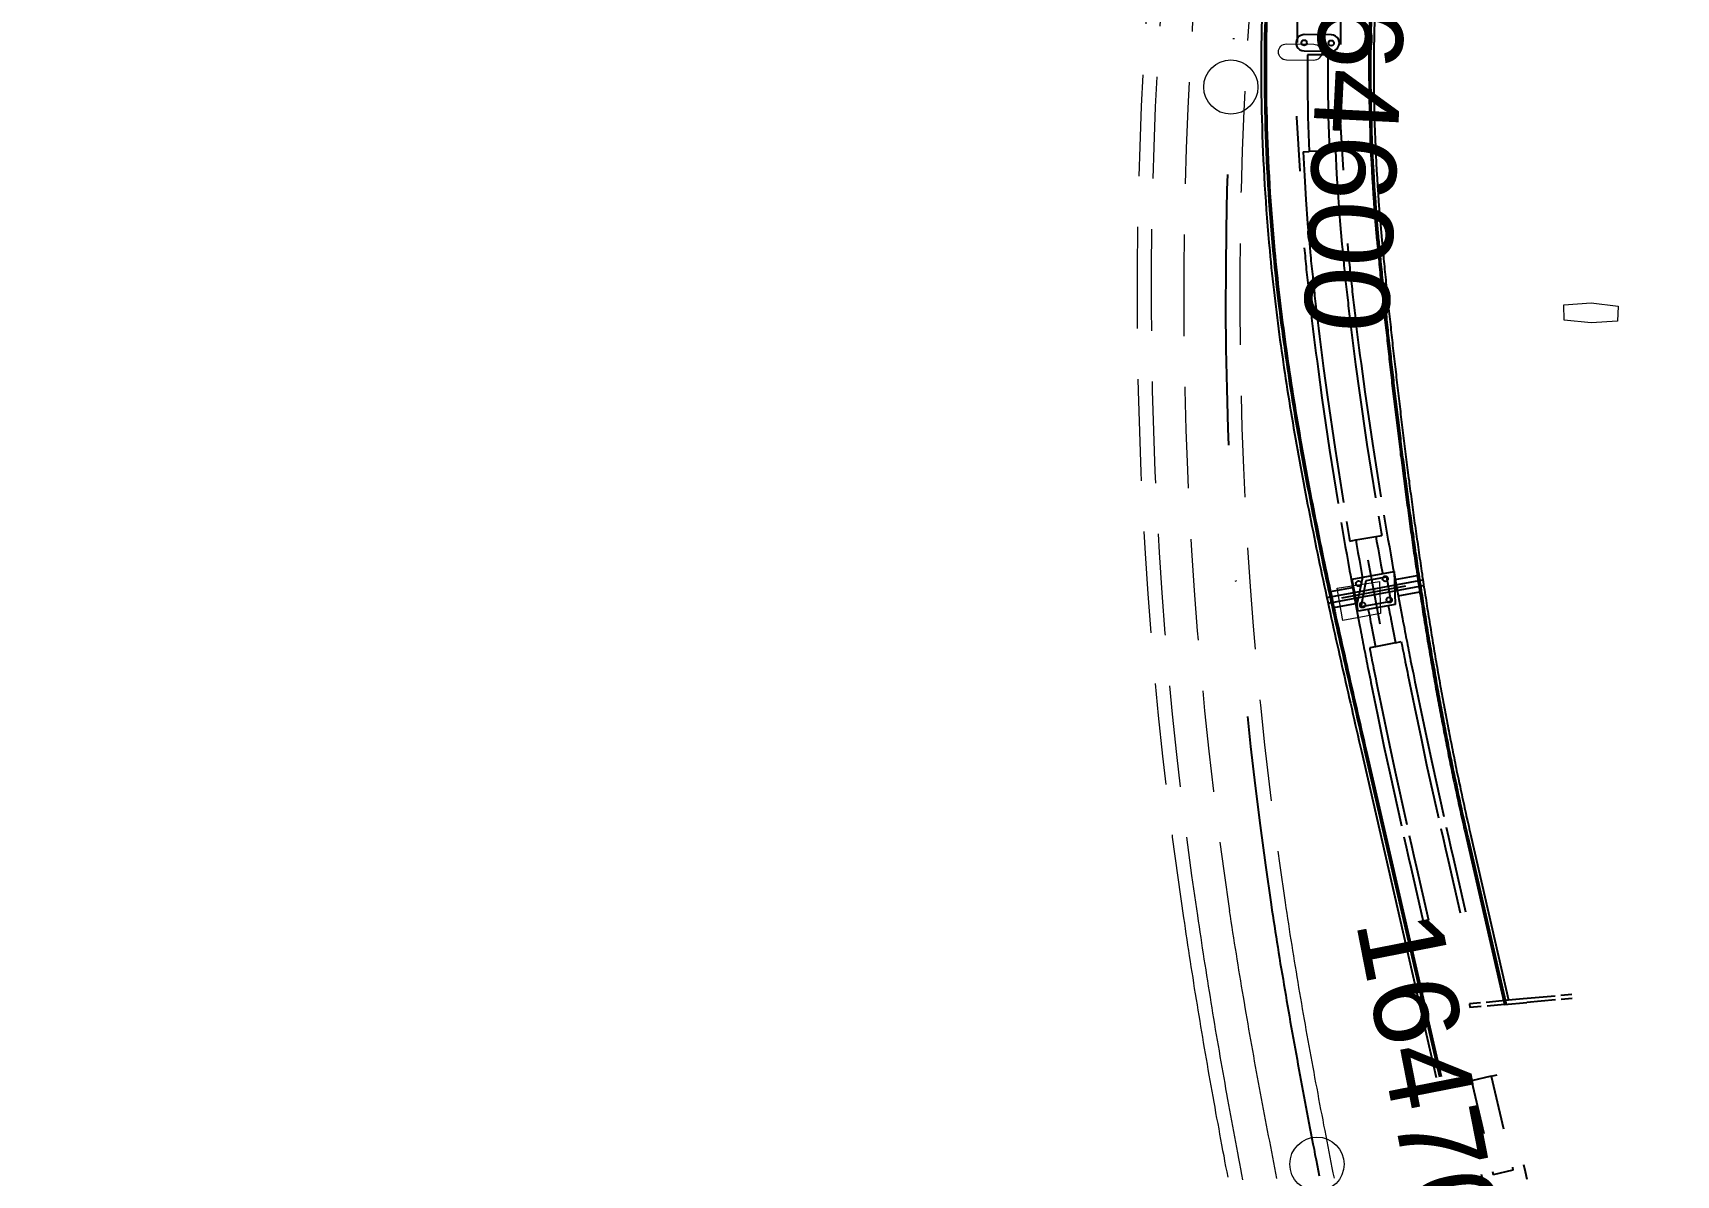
# Model space of a CAD drawing. Extents: x 2610184 to 2620710, y 1263771 to 1270672.
# Drawn here: x 2611920.3 to 2612072, y 1269571.3 to 1269676.8 of the extents above; entities that cross this region are included whole.
import ezdxf

# ---------------------------------------------------------------- set-up
doc = ezdxf.new("R2010")
doc.units = 0
doc.header["$LTSCALE"] = 5
for name, pattern in [('CADWORK_AC48', [15, 1, -14]), ('CADWORK_AC49', [55, 3, -1, 0.5, -50.5]), ('DASHDOT', [10, 5, -2.5, 0, -2.5]), ('DASHEDX2', [3.75, 2.5, -1.25])]:
    doc.linetypes.add(name, pattern=pattern)
doc.layers.get('0').update_dxf_attribs({"color": 1, "linetype": 'CONTINUOUS'})
for name, color, linetype in [('Grundriss_77', 7, 'CONTINUOUS'), ('Grundriss_89', 7, 'CONTINUOUS'), ('Grundriss_90', 7, 'CONTINUOUS'), ('TunnelachseNord', 3, 'CONTINUOUS'), ('VIADUKT_BADENSTRASSE', 94, 'CONTINUOUS')]:
    doc.layers.add(name, color=color, linetype=linetype)
doc.styles.add('ARIAL', font='arial.ttf')

# ---------------------------------------------------------------- blocks, each defined once
blk = doc.blocks.new('CDWK_PTTYP10')
at = {"color": 0, "lineweight": -2}
blk.add_circle((0, 0), 0.5, dxfattribs=at)

msp = doc.modelspace()

# ---------------------------------------------------------------- linework, layer by layer
at = {"layer": 'Grundriss_77', "color": 1, "linetype": 'DASHEDX2', "lineweight": 18, "ltscale": 0.75}
for points in [[(2612027.29, 1269714.83, 0.077589), (2612026.57, 1269595.08), (2612026.64, 1269594.58), (2612026.72, 1269594.08), (2612026.79, 1269593.57), (2612026.86, 1269593.07), (2612026.94, 1269592.57), (2612027.02, 1269592.07), (2612027.09, 1269591.56), (2612027.17, 1269591.06), (2612027.25, 1269590.56), (2612027.33, 1269590.06), (2612027.41, 1269589.56), (2612027.48, 1269589.06), (2612027.56, 1269588.56), (2612027.64, 1269588.05), (2612027.73, 1269587.55), (2612027.81, 1269587.05), (2612027.89, 1269586.55), (2612027.97, 1269586.05), (2612028.06, 1269585.55), (2612028.14, 1269585.05), (2612028.22, 1269584.56), (2612028.31, 1269584.06), (2612028.39, 1269583.56), (2612028.48, 1269583.06), (2612028.56, 1269582.56), (2612028.65, 1269582.06), (2612028.74, 1269581.56), (2612028.82, 1269581.07), (2612028.91, 1269580.57), (2612029, 1269580.07), (2612029.09, 1269579.57), (2612029.18, 1269579.08), (2612029.27, 1269578.58), (2612029.35, 1269578.08), (2612029.44, 1269577.59), (2612029.53, 1269577.09), (2612029.62, 1269576.6), (2612029.72, 1269576.1), (2612029.81, 1269575.6), (2612029.9, 1269575.11), (2612029.99, 1269574.61), (2612030.08, 1269574.12), (2612030.17, 1269573.62), (2612030.27, 1269573.13), (2612030.36, 1269572.63), (2612030.45, 1269572.14), (2612030.55, 1269571.65), (2612030.64, 1269571.15)], [(2612028.57, 1269714.62, 0.077589), (2612027.85, 1269595.28), (2612027.93, 1269594.77), (2612028, 1269594.27), (2612028.07, 1269593.77), (2612028.15, 1269593.27), (2612028.22, 1269592.77), (2612028.3, 1269592.27), (2612028.38, 1269591.77), (2612028.45, 1269591.27), (2612028.53, 1269590.77), (2612028.61, 1269590.27), (2612028.69, 1269589.77), (2612028.77, 1269589.27), (2612028.85, 1269588.77), (2612028.93, 1269588.27), (2612029.01, 1269587.77), (2612029.09, 1269587.27), (2612029.17, 1269586.77), (2612029.25, 1269586.27), (2612029.34, 1269585.78), (2612029.42, 1269585.28), (2612029.5, 1269584.78), (2612029.59, 1269584.28), (2612029.67, 1269583.78), (2612029.76, 1269583.29), (2612029.84, 1269582.79), (2612029.93, 1269582.29), (2612030.02, 1269581.8), (2612030.1, 1269581.3), (2612030.19, 1269580.8), (2612030.28, 1269580.31), (2612030.37, 1269579.81), (2612030.45, 1269579.31), (2612030.54, 1269578.82), (2612030.63, 1269578.32), (2612030.72, 1269577.83), (2612030.81, 1269577.33), (2612030.9, 1269576.84), (2612030.99, 1269576.34), (2612031.08, 1269575.85), (2612031.18, 1269575.35), (2612031.27, 1269574.86), (2612031.36, 1269574.36), (2612031.45, 1269573.87), (2612031.54, 1269573.38), (2612031.64, 1269572.88), (2612031.73, 1269572.39), (2612031.82, 1269571.9), (2612031.92, 1269571.4), (2612032.01, 1269570.91)], [(2612036.64, 1269713.32, 0.077589), (2612035.94, 1269596.49), (2612036.01, 1269596), (2612036.09, 1269595.51), (2612036.16, 1269595.02), (2612036.24, 1269594.53), (2612036.32, 1269594.04), (2612036.39, 1269593.54), (2612036.47, 1269593.05), (2612036.55, 1269592.56), (2612036.63, 1269592.07), (2612036.71, 1269591.58), (2612036.79, 1269591.09), (2612036.87, 1269590.6), (2612036.95, 1269590.11), (2612037.03, 1269589.62), (2612037.11, 1269589.13), (2612037.19, 1269588.64), (2612037.28, 1269588.15), (2612037.36, 1269587.66), (2612037.45, 1269587.17), (2612037.53, 1269586.68), (2612037.62, 1269586.2), (2612037.7, 1269585.71), (2612037.79, 1269585.22), (2612037.87, 1269584.73), (2612037.96, 1269584.24), (2612038.05, 1269583.75), (2612038.14, 1269583.26), (2612038.23, 1269582.77), (2612038.31, 1269582.28), (2612038.4, 1269581.79), (2612038.49, 1269581.3), (2612038.58, 1269580.82), (2612038.67, 1269580.33), (2612038.76, 1269579.84), (2612038.86, 1269579.35), (2612038.95, 1269578.86), (2612039.04, 1269578.37), (2612039.13, 1269577.88), (2612039.22, 1269577.39), (2612039.32, 1269576.91), (2612039.41, 1269576.42), (2612039.5, 1269575.93), (2612039.6, 1269575.44), (2612039.69, 1269574.95), (2612039.79, 1269574.46), (2612039.88, 1269573.98), (2612039.98, 1269573.49), (2612040.07, 1269573), (2612040.17, 1269572.51), (2612040.27, 1269572.02), (2612040.36, 1269571.54), (2612040.46, 1269571.05)]]:
    msp.add_lwpolyline(points, format="xyb", dxfattribs=at)
at = {"layer": 'Grundriss_77', "color": 9, "linetype": 'Continuous', "lineweight": 9}
msp.add_lwpolyline([(2612036.07, 1269675.75), (2612038.58, 1269675.72, -1), (2612038.56, 1269674.22), (2612036.06, 1269674.25, -0.98866), (2612036.07, 1269675.75)], format="xyb", dxfattribs=at)
for points in [[(2612061.69, 1269650.23), (2612061.68, 1269651.65), (2612064.2, 1269651.84), (2612066.7, 1269651.53), (2612066.63, 1269650.14), (2612064.21, 1269650), (2612061.69, 1269650.23)], [(2612040.76, 1269625.51), (2612044.67, 1269626.13), (2612044.75, 1269623.17), (2612041.28, 1269622.51), (2612041.25, 1269622.68), (2612040.76, 1269625.51)]]:
    msp.add_lwpolyline(points, dxfattribs=at)
at = {"layer": 'Grundriss_77', "color": 1, "linetype": 'DASHDOT', "lineweight": 25}
msp.add_lwpolyline([(2612034.65, 1269596.3), (2612034.73, 1269595.8), (2612034.8, 1269595.31), (2612034.88, 1269594.82), (2612034.95, 1269594.33), (2612035.03, 1269593.83), (2612035.11, 1269593.34), (2612035.19, 1269592.85), (2612035.26, 1269592.36), (2612035.34, 1269591.87), (2612035.42, 1269591.37), (2612035.5, 1269590.88), (2612035.58, 1269590.39), (2612035.67, 1269589.9), (2612035.75, 1269589.41), (2612035.83, 1269588.92), (2612035.91, 1269588.43), (2612036, 1269587.94), (2612036.08, 1269587.44), (2612036.16, 1269586.95), (2612036.25, 1269586.46), (2612036.34, 1269585.97), (2612036.42, 1269585.48), (2612036.51, 1269584.99), (2612036.59, 1269584.5), (2612036.68, 1269584.01), (2612036.77, 1269583.52), (2612036.86, 1269583.03), (2612036.95, 1269582.54), (2612037.04, 1269582.05), (2612037.12, 1269581.56), (2612037.21, 1269581.07), (2612037.3, 1269580.58), (2612037.4, 1269580.09), (2612037.49, 1269579.6), (2612037.58, 1269579.11), (2612037.67, 1269578.62), (2612037.76, 1269578.13), (2612037.85, 1269577.64), (2612037.95, 1269577.15), (2612038.04, 1269576.66), (2612038.13, 1269576.17), (2612038.23, 1269575.68), (2612038.32, 1269575.19), (2612038.42, 1269574.71), (2612038.51, 1269574.22), (2612038.61, 1269573.73), (2612038.7, 1269573.24), (2612038.8, 1269572.75), (2612038.89, 1269572.26), (2612038.99, 1269571.77), (2612039.09, 1269571.28)], dxfattribs=at)
msp.add_arc((2612410.45, 1269652.65), 380, 170.7816, 188.5281, dxfattribs=at)
at = {"layer": 'Grundriss_89', "color": 220, "linetype": 'DASHDOT', "lineweight": 35}
msp.add_arc((2611838.69, 1269191.3), 550, 24.6429, 190.1251, dxfattribs=at)
at = {"layer": 'Grundriss_90', "color": 220, "linetype": 'DASHDOT', "lineweight": 35}
msp.add_arc((2611838.69, 1269191.3), 565, 24.5931, 190.1749, dxfattribs=at)
at = {"layer": 'TunnelachseNord', "linetype": 'DASHEDX2', "lineweight": 18, "ltscale": 0.75}
msp.add_lwpolyline([(2612035.19, 1269571.02), (2612035.09, 1269571.51), (2612034.99, 1269572.01), (2612034.9, 1269572.5), (2612034.8, 1269572.99), (2612034.71, 1269573.48), (2612034.61, 1269573.97), (2612034.52, 1269574.46), (2612034.42, 1269574.95), (2612034.33, 1269575.44), (2612034.23, 1269575.94), (2612034.14, 1269576.43), (2612034.05, 1269576.92), (2612033.95, 1269577.41), (2612033.86, 1269577.9), (2612033.77, 1269578.4), (2612033.68, 1269578.89), (2612033.59, 1269579.38), (2612033.49, 1269579.88), (2612033.4, 1269580.37), (2612033.31, 1269580.86), (2612033.22, 1269581.35), (2612033.13, 1269581.85), (2612033.04, 1269582.34), (2612032.96, 1269582.83), (2612032.87, 1269583.33), (2612032.78, 1269583.82), (2612032.69, 1269584.32), (2612032.6, 1269584.81), (2612032.52, 1269585.31), (2612032.43, 1269585.8), (2612032.35, 1269586.29), (2612032.26, 1269586.79), (2612032.18, 1269587.28), (2612032.09, 1269587.78), (2612032.01, 1269588.27), (2612031.93, 1269588.77), (2612031.84, 1269589.27), (2612031.76, 1269589.76), (2612031.68, 1269590.26), (2612031.6, 1269590.75), (2612031.52, 1269591.25), (2612031.44, 1269591.75), (2612031.36, 1269592.24), (2612031.28, 1269592.74), (2612031.2, 1269593.24), (2612031.13, 1269593.73), (2612031.05, 1269594.23), (2612030.97, 1269594.73), (2612030.9, 1269595.22), (2612030.82, 1269595.72, -0.077589), (2612031.54, 1269714.14, -0.055968)], format="xyb", dxfattribs=at)
at = {"layer": 'VIADUKT_BADENSTRASSE', "color": 180, "linetype": 'Continuous', "lineweight": -3}
for p, q in [((2612040.21, 1269676.57), (2612037.65, 1269676.6)), ((2612037.69, 1269675.1), (2612040.25, 1269675.07)), ((2612039.79, 1269624.64), (2612048.66, 1269626.27)), ((2612042.14, 1269626.33), (2612046.02, 1269627.04)), ((2612042.69, 1269623.38), (2612042.14, 1269626.33)), ((2612043.08, 1269626.5), (2612042.56, 1269624)), ((2612042.97, 1269623.79), (2612043.44, 1269626.21)), ((2612043.44, 1269626.21), (2612045.29, 1269626.55)), ((2612045.29, 1269626.55), (2612045.71, 1269624.29)), ((2612046.02, 1269627.04), (2612046.11, 1269624.01)), ((2612039.92, 1269624.13), (2612048.73, 1269625.75)), ((2612045.71, 1269624.29), (2612042.97, 1269623.79)), ((2612046.11, 1269624.01), (2612042.69, 1269623.38)), ((2612056.2, 1269587.08), (2612058.27, 1269587.27)), ((2612057.93, 1269587.59), (2612056.57, 1269587.47))]:
    msp.add_line(p, q, dxfattribs=at)
at = {"layer": 'VIADUKT_BADENSTRASSE', "color": 180, "linetype": 'CADWORK_AC48', "lineweight": -3}
for p, q in [((2612039.88, 1269674.72), (2612038, 1269674.75)), ((2612037.61, 1269665.77), (2612038.16, 1269665.8)), ((2612037.61, 1269665.77), (2612038.16, 1269665.8)), ((2612040.04, 1269665.88), (2612038.16, 1269665.8)), ((2612040.04, 1269665.88), (2612040.59, 1269665.9)), ((2612038.21, 1269656.98), (2612038.21, 1269656.98)), ((2612044.32, 1269630.28), (2612044.86, 1269630.37)), ((2612041.93, 1269629.86), (2612042.47, 1269629.96)), ((2612042.47, 1269629.96), (2612044.32, 1269630.28)), ((2612046.1, 1269626.31), (2612048.14, 1269626.68)), ((2612046.19, 1269625.81), (2612046.75, 1269622.86)), ((2612040.13, 1269625.21), (2612042.17, 1269625.58)), ((2612042.26, 1269625.07), (2612042.81, 1269622.12)), ((2612046.38, 1269624.81), (2612048.37, 1269625.18)), ((2612040.45, 1269623.72), (2612042.45, 1269624.09)), ((2612043.86, 1269622.32), (2612044.29, 1269620.09)), ((2612045.7, 1269622.67), (2612046.13, 1269620.47)), ((2612044.29, 1269620.09), (2612043.75, 1269619.99)), ((2612046.13, 1269620.47), (2612044.29, 1269620.09)), ((2612046.13, 1269620.47), (2612046.67, 1269620.58)), ((2612062.4, 1269587.99), (2612061.4, 1269587.9)), ((2612053.97, 1269587.24), (2612052.98, 1269587.15)), ((2612052.98, 1269587.15), (2612053.01, 1269586.8)), ((2612054.05, 1269586.89), (2612053.01, 1269586.8)), ((2612056.58, 1269587.47), (2612054.51, 1269587.28)), ((2612056.2, 1269587.08), (2612054.59, 1269586.94)), ((2612060.86, 1269587.85), (2612057.93, 1269587.59)), ((2612060.9, 1269587.5), (2612058.27, 1269587.27)), ((2612062.43, 1269587.64), (2612061.44, 1269587.55)), ((2612054.98, 1269580.47), (2612053.15, 1269580.04)), ((2612054.98, 1269580.47), (2612055.53, 1269580.59)), ((2612054.98, 1269580.47), (2612056.92, 1269572.08)), ((2612052.61, 1269579.92), (2612053.15, 1269580.04)), ((2612053.15, 1269580.04), (2612055.08, 1269571.67)), ((2612055.08, 1269571.67), (2612055.15, 1269571.37)), ((2612056.98, 1269571.79), (2612055.15, 1269571.37)), ((2612056.92, 1269572.08), (2612056.98, 1269571.79))]:
    msp.add_line(p, q, dxfattribs=at)
at = {"layer": 'VIADUKT_BADENSTRASSE', "color": 180, "linetype": 'CADWORK_AC49', "lineweight": -3}
for p, q in [((2612043.59, 1269628.12), (2612044.68, 1269622.22)), ((2612041.19, 1269624.63), (2612047.09, 1269625.71))]:
    msp.add_line(p, q, dxfattribs=at)
at = {"layer": 'VIADUKT_BADENSTRASSE', "color": 180, "linetype": 'CADWORK_AC48', "lineweight": -3}
for points in [[(2612037.09, 1269680.86), (2612036.99, 1269669.07), (2612036.99, 1269668.98), (2612037.71, 1269656.93), (2612037.71, 1269656.93), (2612037.75, 1269656.43), (2612037.78, 1269656.18), (2612037.8, 1269655.93), (2612037.83, 1269655.68), (2612037.85, 1269655.43), (2612037.88, 1269655.18), (2612037.9, 1269654.93), (2612037.93, 1269654.68), (2612037.95, 1269654.43), (2612037.98, 1269654.18), (2612038, 1269653.93), (2612038.03, 1269653.68), (2612038.06, 1269653.43), (2612038.08, 1269653.18), (2612038.11, 1269652.93), (2612038.14, 1269652.68), (2612038.17, 1269652.43), (2612038.19, 1269652.19), (2612038.22, 1269651.94), (2612038.25, 1269651.69), (2612038.28, 1269651.44), (2612038.31, 1269651.19), (2612038.34, 1269650.94), (2612038.37, 1269650.69), (2612038.39, 1269650.44), (2612038.42, 1269650.19), (2612038.45, 1269649.94), (2612038.48, 1269649.69), (2612038.51, 1269649.44), (2612038.6, 1269648.69), (2612038.7, 1269647.95), (2612038.79, 1269647.2), (2612038.89, 1269646.45), (2612038.98, 1269645.71), (2612039.34, 1269643.07), (2612040.04, 1269638.26), (2612041.12, 1269631.58), (2612041.37, 1269630.1), (2612041.5, 1269629.36), (2612041.63, 1269628.62), (2612041.75, 1269627.89), (2612041.9, 1269627.1), (2612041.97, 1269626.7), (2612042.09, 1269626.01), (2612042.26, 1269625.08)], [(2612041.08, 1269680.69), (2612040.99, 1269669.17), (2612040.99, 1269669.08), (2612041.69, 1269657.31), (2612041.69, 1269657.31), (2612041.74, 1269656.81), (2612041.76, 1269656.57), (2612041.78, 1269656.32), (2612041.81, 1269656.08), (2612041.83, 1269655.83), (2612041.86, 1269655.58), (2612041.88, 1269655.34), (2612041.91, 1269655.09), (2612041.93, 1269654.84), (2612041.96, 1269654.6), (2612041.98, 1269654.35), (2612042.01, 1269654.1), (2612042.04, 1269653.86), (2612042.06, 1269653.61), (2612042.09, 1269653.37), (2612042.12, 1269653.12), (2612042.14, 1269652.87), (2612042.17, 1269652.63), (2612042.2, 1269652.38), (2612042.23, 1269652.13), (2612042.25, 1269651.89), (2612042.28, 1269651.64), (2612042.31, 1269651.4), (2612042.34, 1269651.15), (2612042.37, 1269650.9), (2612042.4, 1269650.66), (2612042.42, 1269650.41), (2612042.45, 1269650.17), (2612042.48, 1269649.92), (2612042.57, 1269649.18), (2612042.67, 1269648.44), (2612042.76, 1269647.7), (2612042.85, 1269646.97), (2612042.95, 1269646.23), (2612043.3, 1269643.62), (2612044, 1269638.86), (2612045.06, 1269632.25), (2612045.31, 1269630.78), (2612045.44, 1269630.04), (2612045.57, 1269629.31), (2612045.69, 1269628.59), (2612045.83, 1269627.81), (2612045.9, 1269627.41), (2612046.03, 1269626.73), (2612046.2, 1269625.8)], [(2612038, 1269674.75), (2612038, 1269671.92), (2612038.05, 1269669.1), (2612038.05, 1269669.01), (2612038.16, 1269665.8)], [(2612039.88, 1269674.72), (2612039.88, 1269671.94), (2612039.93, 1269669.15), (2612039.93, 1269669.05), (2612040.04, 1269665.88)], [(2612037.61, 1269665.77), (2612037.72, 1269663.57), (2612037.86, 1269661.37), (2612038.02, 1269659.17), (2612038.21, 1269656.98)], [(2612040.59, 1269665.9), (2612040.7, 1269663.74), (2612040.83, 1269661.58), (2612040.99, 1269659.42), (2612041.18, 1269657.26)], [(2612038.21, 1269656.98), (2612038.26, 1269656.48), (2612038.29, 1269656.23), (2612038.31, 1269655.98), (2612038.33, 1269655.73), (2612038.36, 1269655.48), (2612038.38, 1269655.23), (2612038.41, 1269654.98), (2612038.44, 1269654.74), (2612038.46, 1269654.49), (2612038.49, 1269654.24), (2612038.51, 1269653.99), (2612038.54, 1269653.74), (2612038.56, 1269653.49), (2612038.59, 1269653.24), (2612038.62, 1269652.99), (2612038.65, 1269652.74), (2612038.67, 1269652.49), (2612038.7, 1269652.24), (2612038.73, 1269651.99), (2612038.76, 1269651.74), (2612038.79, 1269651.49), (2612038.81, 1269651.24), (2612038.84, 1269651), (2612038.87, 1269650.75), (2612038.9, 1269650.5), (2612038.93, 1269650.25), (2612038.96, 1269650), (2612038.99, 1269649.75), (2612039.02, 1269649.5), (2612039.11, 1269648.75), (2612039.2, 1269648.01), (2612039.3, 1269647.26), (2612039.39, 1269646.52), (2612039.49, 1269645.77), (2612039.85, 1269643.14), (2612040.55, 1269638.34), (2612041.62, 1269631.66), (2612041.87, 1269630.18), (2612041.93, 1269629.86)], [(2612041.18, 1269657.26), (2612041.23, 1269656.77), (2612041.25, 1269656.52), (2612041.28, 1269656.27), (2612041.3, 1269656.02), (2612041.32, 1269655.78), (2612041.35, 1269655.53), (2612041.37, 1269655.28), (2612041.4, 1269655.04), (2612041.42, 1269654.79), (2612041.45, 1269654.54), (2612041.48, 1269654.3), (2612041.5, 1269654.05), (2612041.53, 1269653.8), (2612041.56, 1269653.56), (2612041.58, 1269653.31), (2612041.61, 1269653.06), (2612041.64, 1269652.82), (2612041.66, 1269652.57), (2612041.69, 1269652.32), (2612041.72, 1269652.08), (2612041.75, 1269651.83), (2612041.77, 1269651.58), (2612041.8, 1269651.34), (2612041.83, 1269651.09), (2612041.86, 1269650.84), (2612041.89, 1269650.6), (2612041.92, 1269650.35), (2612041.95, 1269650.1), (2612041.98, 1269649.86), (2612042.07, 1269649.12), (2612042.16, 1269648.38), (2612042.25, 1269647.64), (2612042.35, 1269646.9), (2612042.44, 1269646.16), (2612042.8, 1269643.55), (2612043.49, 1269638.78), (2612044.56, 1269632.16), (2612044.81, 1269630.69), (2612044.86, 1269630.37)], [(2612042.47, 1269629.96), (2612042.54, 1269629.54), (2612042.67, 1269628.8), (2612042.8, 1269628.06), (2612042.93, 1269627.32), (2612043.06, 1269626.59), (2612043.08, 1269626.5)], [(2612044.32, 1269630.28), (2612044.39, 1269629.86), (2612044.52, 1269629.13), (2612044.65, 1269628.39), (2612044.78, 1269627.66), (2612044.92, 1269626.92), (2612044.93, 1269626.84)], [(2612043.62, 1269623.55), (2612043.65, 1269623.39), (2612043.7, 1269623.15), (2612043.75, 1269622.9), (2612043.79, 1269622.66), (2612043.84, 1269622.41), (2612043.86, 1269622.32)], [(2612045.47, 1269623.89), (2612045.5, 1269623.74), (2612045.55, 1269623.5), (2612045.59, 1269623.25), (2612045.64, 1269623.01), (2612045.69, 1269622.76), (2612045.7, 1269622.67)], [(2612046.75, 1269622.87), (2612046.77, 1269622.72), (2612046.82, 1269622.47), (2612046.87, 1269622.23), (2612046.92, 1269621.98), (2612046.96, 1269621.74), (2612047.01, 1269621.5), (2612047.06, 1269621.25), (2612047.1, 1269621.01), (2612047.15, 1269620.76), (2612047.2, 1269620.52), (2612047.25, 1269620.28), (2612047.29, 1269620.03), (2612047.34, 1269619.79), (2612047.39, 1269619.55), (2612047.44, 1269619.3), (2612047.49, 1269619.06), (2612047.53, 1269618.81), (2612047.73, 1269617.84), (2612047.78, 1269617.6), (2612047.93, 1269616.87), (2612048.07, 1269616.14), (2612048.22, 1269615.41), (2612048.37, 1269614.67), (2612048.99, 1269611.75), (2612049.51, 1269609.31), (2612050.81, 1269603.45), (2612051.02, 1269602.53), (2612051.24, 1269601.55), (2612051.48, 1269600.52), (2612057.95, 1269572.32)], [(2612042.82, 1269622.12), (2612042.85, 1269621.97), (2612042.89, 1269621.72), (2612042.94, 1269621.48), (2612042.99, 1269621.23), (2612043.03, 1269620.98), (2612043.08, 1269620.74), (2612043.13, 1269620.49), (2612043.18, 1269620.25), (2612043.22, 1269620), (2612043.27, 1269619.75), (2612043.32, 1269619.51), (2612043.37, 1269619.26), (2612043.42, 1269619.02), (2612043.46, 1269618.77), (2612043.51, 1269618.53), (2612043.56, 1269618.28), (2612043.61, 1269618.03), (2612043.81, 1269617.05), (2612043.86, 1269616.81), (2612044, 1269616.07), (2612044.15, 1269615.33), (2612044.31, 1269614.6), (2612044.46, 1269613.86), (2612045.07, 1269610.93), (2612045.6, 1269608.47), (2612046.9, 1269602.56), (2612047.12, 1269601.64), (2612047.34, 1269600.66), (2612047.58, 1269599.62), (2612054.05, 1269571.43)], [(2612043.75, 1269619.99), (2612043.77, 1269619.85), (2612043.82, 1269619.61), (2612043.87, 1269619.36), (2612043.92, 1269619.12), (2612043.96, 1269618.87), (2612044.01, 1269618.62), (2612044.06, 1269618.38), (2612044.11, 1269618.13), (2612044.31, 1269617.15), (2612044.36, 1269616.91), (2612044.5, 1269616.17), (2612044.65, 1269615.44), (2612044.81, 1269614.7), (2612044.96, 1269613.97), (2612045.57, 1269611.03), (2612046.1, 1269608.57), (2612047.4, 1269602.68), (2612047.61, 1269601.75), (2612047.84, 1269600.77), (2612048.07, 1269599.74), (2612052.62, 1269579.92)], [(2612046.67, 1269620.58), (2612046.7, 1269620.42), (2612046.75, 1269620.18), (2612046.79, 1269619.94), (2612046.84, 1269619.69), (2612046.89, 1269619.45), (2612046.94, 1269619.2), (2612046.99, 1269618.96), (2612047.03, 1269618.72), (2612047.23, 1269617.74), (2612047.28, 1269617.5), (2612047.43, 1269616.76), (2612047.58, 1269616.03), (2612047.72, 1269615.3), (2612047.88, 1269614.57), (2612048.49, 1269611.65), (2612049.01, 1269609.2), (2612050.31, 1269603.34), (2612050.52, 1269602.42), (2612050.74, 1269601.44), (2612050.98, 1269600.41), (2612055.53, 1269580.59)], [(2612054.05, 1269571.43), (2612054.2, 1269570.76), (2612054.36, 1269570.06)], [(2612057.95, 1269572.32), (2612058.1, 1269571.66), (2612058.26, 1269570.96)]]:
    msp.add_lwpolyline(points, dxfattribs=at)
at = {"layer": 'VIADUKT_BADENSTRASSE', "color": 180, "linetype": 'Continuous', "lineweight": -3}
for points in [[(2612034.52, 1269656.63), (2612034.52, 1269656.63), (2612034.57, 1269656.12), (2612034.62, 1269655.61), (2612034.67, 1269655.09), (2612034.73, 1269654.57), (2612034.78, 1269654.06), (2612034.84, 1269653.55), (2612034.89, 1269653.03), (2612034.95, 1269652.52), (2612035.01, 1269652), (2612035.08, 1269651.49), (2612035.14, 1269650.98), (2612035.2, 1269650.47), (2612035.27, 1269649.96), (2612035.33, 1269649.44), (2612035.4, 1269648.93), (2612035.47, 1269648.42), (2612035.54, 1269647.91), (2612035.61, 1269647.4), (2612035.69, 1269646.89), (2612035.76, 1269646.38), (2612035.83, 1269645.87), (2612035.91, 1269645.36), (2612035.99, 1269644.85), (2612036.06, 1269644.34), (2612036.14, 1269643.83), (2612036.22, 1269643.33), (2612036.31, 1269642.82), (2612036.39, 1269642.31), (2612036.47, 1269641.81), (2612036.55, 1269641.3), (2612036.64, 1269640.79), (2612036.73, 1269640.29), (2612036.81, 1269639.78), (2612036.9, 1269639.28), (2612036.99, 1269638.77), (2612037.08, 1269638.27), (2612037.17, 1269637.76), (2612037.26, 1269637.26), (2612037.35, 1269636.75), (2612037.45, 1269636.25), (2612037.54, 1269635.75), (2612037.63, 1269635.25), (2612037.73, 1269634.74), (2612037.83, 1269634.24), (2612037.92, 1269633.74), (2612038.02, 1269633.24), (2612038.12, 1269632.74), (2612038.22, 1269632.24), (2612038.32, 1269631.74), (2612038.42, 1269631.24), (2612038.52, 1269630.74), (2612038.62, 1269630.24), (2612038.72, 1269629.74), (2612038.82, 1269629.24), (2612038.93, 1269628.74), (2612039.03, 1269628.24), (2612039.13, 1269627.74), (2612039.24, 1269627.25), (2612039.34, 1269626.75), (2612039.45, 1269626.25), (2612039.56, 1269625.75), (2612039.66, 1269625.26), (2612039.77, 1269624.76), (2612039.88, 1269624.26), (2612039.98, 1269623.77), (2612040.09, 1269623.27), (2612040.2, 1269622.77), (2612040.31, 1269622.28), (2612040.42, 1269621.78), (2612040.53, 1269621.29), (2612040.64, 1269620.79), (2612040.75, 1269620.3), (2612040.86, 1269619.81), (2612040.97, 1269619.31), (2612041.08, 1269618.82), (2612041.19, 1269618.33), (2612041.3, 1269617.83), (2612041.41, 1269617.34), (2612041.52, 1269616.85), (2612041.64, 1269616.35), (2612041.75, 1269615.86), (2612041.86, 1269615.37), (2612041.97, 1269614.88), (2612042.09, 1269614.39), (2612042.2, 1269613.89), (2612042.31, 1269613.4), (2612042.42, 1269612.91), (2612042.54, 1269612.42), (2612042.65, 1269611.93), (2612042.76, 1269611.44), (2612042.87, 1269610.95), (2612042.99, 1269610.46), (2612049.9, 1269580.34)], [(2612034.82, 1269656.66), (2612034.82, 1269656.66), (2612034.87, 1269656.15), (2612034.92, 1269655.64), (2612034.97, 1269655.12), (2612035.02, 1269654.61), (2612035.08, 1269654.09), (2612035.13, 1269653.58), (2612035.19, 1269653.07), (2612035.25, 1269652.55), (2612035.31, 1269652.04), (2612035.37, 1269651.53), (2612035.44, 1269651.02), (2612035.5, 1269650.5), (2612035.56, 1269649.99), (2612035.63, 1269649.48), (2612035.7, 1269648.97), (2612035.77, 1269648.46), (2612035.84, 1269647.95), (2612035.91, 1269647.44), (2612035.98, 1269646.93), (2612036.06, 1269646.42), (2612036.13, 1269645.91), (2612036.21, 1269645.41), (2612036.28, 1269644.9), (2612036.36, 1269644.39), (2612036.44, 1269643.88), (2612036.52, 1269643.37), (2612036.6, 1269642.87), (2612036.68, 1269642.36), (2612036.77, 1269641.85), (2612036.85, 1269641.35), (2612036.94, 1269640.84), (2612037.02, 1269640.34), (2612037.11, 1269639.83), (2612037.2, 1269639.33), (2612037.29, 1269638.82), (2612037.37, 1269638.32), (2612037.46, 1269637.82), (2612037.56, 1269637.31), (2612037.65, 1269636.81), (2612037.74, 1269636.31), (2612037.83, 1269635.8), (2612037.93, 1269635.3), (2612038.02, 1269634.8), (2612038.12, 1269634.3), (2612038.22, 1269633.8), (2612038.31, 1269633.3), (2612038.41, 1269632.8), (2612038.51, 1269632.29), (2612038.61, 1269631.79), (2612038.71, 1269631.29), (2612038.81, 1269630.8), (2612038.91, 1269630.3), (2612039.01, 1269629.8), (2612039.12, 1269629.3), (2612039.22, 1269628.8), (2612039.32, 1269628.3), (2612039.43, 1269627.8), (2612039.53, 1269627.31), (2612039.64, 1269626.81), (2612039.74, 1269626.31), (2612039.85, 1269625.81), (2612039.96, 1269625.32), (2612040.06, 1269624.82), (2612040.17, 1269624.33), (2612040.28, 1269623.83), (2612040.38, 1269623.33), (2612040.49, 1269622.84), (2612040.6, 1269622.34), (2612040.71, 1269621.85), (2612040.82, 1269621.35), (2612040.93, 1269620.86), (2612041.04, 1269620.37), (2612041.15, 1269619.87), (2612041.26, 1269619.38), (2612041.37, 1269618.89), (2612041.48, 1269618.39), (2612041.59, 1269617.9), (2612041.71, 1269617.41), (2612041.82, 1269616.91), (2612041.93, 1269616.42), (2612042.04, 1269615.93), (2612042.15, 1269615.44), (2612042.27, 1269614.94), (2612042.38, 1269614.45), (2612042.49, 1269613.96), (2612042.6, 1269613.47), (2612042.72, 1269612.98), (2612042.83, 1269612.49), (2612042.94, 1269612), (2612043.05, 1269611.5), (2612043.17, 1269611.01), (2612043.28, 1269610.52), (2612050.19, 1269580.41)], [(2612034.97, 1269656.68), (2612035.02, 1269656.17), (2612035.07, 1269655.65), (2612035.12, 1269655.14), (2612035.17, 1269654.62), (2612035.23, 1269654.11), (2612035.28, 1269653.6), (2612035.34, 1269653.08), (2612035.4, 1269652.57), (2612035.46, 1269652.06), (2612035.52, 1269651.55), (2612035.58, 1269651.03), (2612035.65, 1269650.52), (2612035.71, 1269650.01), (2612035.78, 1269649.5), (2612035.85, 1269648.99), (2612035.92, 1269648.48), (2612035.99, 1269647.97), (2612036.06, 1269647.46), (2612036.13, 1269646.95), (2612036.2, 1269646.44), (2612036.28, 1269645.94), (2612036.35, 1269645.43), (2612036.43, 1269644.92), (2612036.51, 1269644.41), (2612036.59, 1269643.91), (2612036.67, 1269643.4), (2612036.75, 1269642.89), (2612036.83, 1269642.39), (2612036.91, 1269641.88), (2612037, 1269641.37), (2612037.08, 1269640.87), (2612037.17, 1269640.36), (2612037.26, 1269639.86), (2612037.34, 1269639.35), (2612037.43, 1269638.85), (2612037.52, 1269638.35), (2612037.61, 1269637.84), (2612037.7, 1269637.34), (2612037.79, 1269636.84), (2612037.89, 1269636.33), (2612037.98, 1269635.83), (2612038.08, 1269635.33), (2612038.17, 1269634.83), (2612038.27, 1269634.33), (2612038.36, 1269633.83), (2612038.46, 1269633.32), (2612038.56, 1269632.82), (2612038.66, 1269632.32), (2612038.76, 1269631.82), (2612038.86, 1269631.32), (2612038.96, 1269630.83), (2612039.06, 1269630.33), (2612039.16, 1269629.83), (2612039.26, 1269629.33), (2612039.37, 1269628.83), (2612039.47, 1269628.33), (2612039.57, 1269627.83), (2612039.68, 1269627.34), (2612039.78, 1269626.84), (2612039.89, 1269626.34), (2612040, 1269625.85), (2612040.1, 1269625.35), (2612040.21, 1269624.85), (2612040.31, 1269624.36), (2612040.42, 1269623.86), (2612040.53, 1269623.37), (2612040.64, 1269622.87), (2612040.75, 1269622.38), (2612040.86, 1269621.88), (2612040.97, 1269621.39), (2612041.08, 1269620.89), (2612041.19, 1269620.4), (2612041.3, 1269619.91), (2612041.41, 1269619.41), (2612041.52, 1269618.92), (2612041.63, 1269618.43), (2612041.74, 1269617.93), (2612041.85, 1269617.44), (2612041.96, 1269616.95), (2612042.08, 1269616.45), (2612042.19, 1269615.96), (2612042.3, 1269615.47), (2612042.41, 1269614.98), (2612042.52, 1269614.49), (2612042.64, 1269613.99), (2612042.75, 1269613.5), (2612042.86, 1269613.01), (2612042.97, 1269612.52), (2612043.09, 1269612.03), (2612043.2, 1269611.54), (2612043.31, 1269611.05), (2612043.42, 1269610.56), (2612050.34, 1269580.44)], [(2612044.43, 1269657.57), (2612044.45, 1269657.32), (2612044.47, 1269657.08), (2612044.5, 1269656.84), (2612044.52, 1269656.6), (2612044.54, 1269656.35), (2612044.57, 1269656.11), (2612044.59, 1269655.87), (2612044.61, 1269655.63), (2612044.64, 1269655.38), (2612044.66, 1269655.14), (2612044.69, 1269654.9), (2612044.71, 1269654.66), (2612044.73, 1269654.41), (2612044.76, 1269654.17), (2612044.78, 1269653.93), (2612044.81, 1269653.69), (2612044.83, 1269653.44), (2612044.86, 1269653.2), (2612044.88, 1269652.96), (2612044.91, 1269652.72), (2612044.93, 1269652.47), (2612044.96, 1269652.23), (2612044.98, 1269651.99), (2612045.01, 1269651.74), (2612045.03, 1269651.5), (2612045.06, 1269651.26), (2612045.08, 1269651.01), (2612045.11, 1269650.77), (2612045.14, 1269650.53), (2612045.16, 1269650.28), (2612045.19, 1269650.04), (2612045.21, 1269649.8), (2612045.24, 1269649.55), (2612045.27, 1269649.31), (2612045.29, 1269649.07), (2612045.32, 1269648.82), (2612045.35, 1269648.58), (2612045.37, 1269648.34), (2612045.4, 1269648.09), (2612045.43, 1269647.85), (2612045.45, 1269647.61), (2612045.48, 1269647.36), (2612045.51, 1269647.12), (2612045.54, 1269646.88), (2612045.56, 1269646.63), (2612045.59, 1269646.39), (2612045.62, 1269646.14), (2612045.65, 1269645.9), (2612045.67, 1269645.66), (2612045.7, 1269645.41), (2612045.73, 1269645.17), (2612045.76, 1269644.92), (2612045.79, 1269644.68), (2612045.81, 1269644.44), (2612045.84, 1269644.19), (2612045.87, 1269643.95), (2612045.9, 1269643.7), (2612045.93, 1269643.46), (2612045.96, 1269643.21), (2612045.99, 1269642.97), (2612046.02, 1269642.73), (2612046.04, 1269642.48), (2612046.07, 1269642.24), (2612046.1, 1269641.99), (2612046.13, 1269641.75), (2612046.16, 1269641.5), (2612046.19, 1269641.26), (2612046.22, 1269641.01), (2612046.25, 1269640.77), (2612046.28, 1269640.52), (2612046.31, 1269640.28), (2612046.34, 1269640.03), (2612046.37, 1269639.79), (2612046.4, 1269639.54), (2612046.43, 1269639.3), (2612046.46, 1269639.05), (2612046.49, 1269638.81), (2612046.52, 1269638.56), (2612046.55, 1269638.32), (2612046.58, 1269638.07), (2612046.61, 1269637.83), (2612046.65, 1269637.58), (2612046.68, 1269637.34), (2612046.71, 1269637.09), (2612046.74, 1269636.85), (2612046.77, 1269636.6), (2612046.8, 1269636.35), (2612046.83, 1269636.11), (2612046.87, 1269635.86), (2612046.9, 1269635.62), (2612046.93, 1269635.37), (2612046.96, 1269635.13), (2612046.99, 1269634.88), (2612047.03, 1269634.64), (2612047.06, 1269634.39), (2612047.09, 1269634.15), (2612047.12, 1269633.9), (2612047.16, 1269633.65), (2612047.19, 1269633.41), (2612047.22, 1269633.16), (2612047.26, 1269632.92), (2612047.29, 1269632.67), (2612047.32, 1269632.42), (2612047.36, 1269632.18), (2612047.39, 1269631.93), (2612047.42, 1269631.69), (2612047.46, 1269631.44), (2612047.49, 1269631.19), (2612047.53, 1269630.95), (2612047.56, 1269630.7), (2612047.6, 1269630.46), (2612047.63, 1269630.21), (2612047.67, 1269629.96), (2612047.7, 1269629.72), (2612047.74, 1269629.47), (2612047.77, 1269629.23), (2612047.81, 1269628.98), (2612047.84, 1269628.73), (2612047.88, 1269628.49), (2612047.91, 1269628.24), (2612047.95, 1269628), (2612047.99, 1269627.75), (2612048.02, 1269627.5), (2612048.06, 1269627.26), (2612048.1, 1269627.01), (2612048.13, 1269626.76), (2612048.17, 1269626.52), (2612048.21, 1269626.27), (2612048.24, 1269626.02), (2612048.28, 1269625.78), (2612048.32, 1269625.53), (2612048.36, 1269625.29), (2612048.39, 1269625.04), (2612048.43, 1269624.79), (2612048.47, 1269624.55), (2612048.51, 1269624.3), (2612048.55, 1269624.05), (2612048.59, 1269623.81), (2612048.62, 1269623.56), (2612048.66, 1269623.32), (2612048.7, 1269623.07), (2612048.74, 1269622.82), (2612048.78, 1269622.58), (2612048.82, 1269622.33), (2612048.86, 1269622.08), (2612048.9, 1269621.84), (2612048.94, 1269621.59), (2612048.98, 1269621.34), (2612049.02, 1269621.1), (2612049.06, 1269620.85), (2612049.1, 1269620.61), (2612049.15, 1269620.36), (2612049.19, 1269620.11), (2612049.23, 1269619.87), (2612049.27, 1269619.62), (2612049.31, 1269619.38), (2612049.35, 1269619.13), (2612049.4, 1269618.88), (2612049.44, 1269618.64), (2612049.48, 1269618.39), (2612049.52, 1269618.15), (2612049.57, 1269617.9), (2612049.61, 1269617.65), (2612049.65, 1269617.41), (2612049.7, 1269617.16), (2612049.74, 1269616.92), (2612049.79, 1269616.67), (2612049.83, 1269616.42), (2612049.87, 1269616.18), (2612049.92, 1269615.93), (2612049.96, 1269615.69), (2612050.01, 1269615.44), (2612050.05, 1269615.19), (2612050.1, 1269614.95), (2612050.14, 1269614.7), (2612050.19, 1269614.46), (2612050.24, 1269614.21), (2612050.28, 1269613.96), (2612050.33, 1269613.72), (2612050.37, 1269613.47), (2612050.42, 1269613.23), (2612050.47, 1269612.98), (2612050.52, 1269612.74), (2612050.56, 1269612.49), (2612050.61, 1269612.24), (2612050.66, 1269612), (2612050.71, 1269611.75), (2612050.75, 1269611.51), (2612050.8, 1269611.26), (2612050.85, 1269611.02), (2612050.9, 1269610.77), (2612050.95, 1269610.53), (2612051, 1269610.28), (2612051.04, 1269610.04), (2612051.09, 1269609.79), (2612051.14, 1269609.54), (2612051.19, 1269609.3), (2612051.24, 1269609.05), (2612051.29, 1269608.81), (2612051.34, 1269608.56), (2612051.39, 1269608.32), (2612051.44, 1269608.08), (2612051.5, 1269607.83), (2612051.55, 1269607.59), (2612051.6, 1269607.34), (2612051.65, 1269607.1), (2612051.7, 1269606.85), (2612051.75, 1269606.61), (2612051.81, 1269606.36), (2612051.86, 1269606.12), (2612051.91, 1269605.87), (2612051.96, 1269605.63), (2612052.02, 1269605.39), (2612052.07, 1269605.14), (2612052.12, 1269604.9), (2612052.18, 1269604.65), (2612052.23, 1269604.41), (2612052.29, 1269604.17), (2612052.34, 1269603.92), (2612052.4, 1269603.68), (2612052.45, 1269603.43), (2612052.51, 1269603.19), (2612052.56, 1269602.95), (2612052.62, 1269602.7), (2612052.68, 1269602.42), (2612056.2, 1269587.08)], [(2612044.58, 1269657.58), (2612044.58, 1269657.58), (2612044.6, 1269657.34), (2612044.62, 1269657.1), (2612044.65, 1269656.85), (2612044.67, 1269656.61), (2612044.69, 1269656.37), (2612044.71, 1269656.13), (2612044.74, 1269655.88), (2612044.76, 1269655.64), (2612044.79, 1269655.4), (2612044.81, 1269655.16), (2612044.83, 1269654.91), (2612044.86, 1269654.67), (2612044.88, 1269654.43), (2612044.91, 1269654.19), (2612044.93, 1269653.94), (2612044.96, 1269653.7), (2612044.98, 1269653.46), (2612045, 1269653.22), (2612045.03, 1269652.97), (2612045.06, 1269652.73), (2612045.08, 1269652.49), (2612045.1, 1269652.24), (2612045.13, 1269652), (2612045.16, 1269651.76), (2612045.18, 1269651.52), (2612045.21, 1269651.27), (2612045.23, 1269651.03), (2612045.26, 1269650.79), (2612045.29, 1269650.54), (2612045.31, 1269650.3), (2612045.34, 1269650.06), (2612045.36, 1269649.81), (2612045.39, 1269649.57), (2612045.42, 1269649.33), (2612045.44, 1269649.08), (2612045.47, 1269648.84), (2612045.5, 1269648.6), (2612045.52, 1269648.35), (2612045.55, 1269648.11), (2612045.58, 1269647.87), (2612045.6, 1269647.62), (2612045.63, 1269647.38), (2612045.66, 1269647.14), (2612045.69, 1269646.89), (2612045.71, 1269646.65), (2612045.74, 1269646.4), (2612045.77, 1269646.16), (2612045.79, 1269645.92), (2612045.82, 1269645.67), (2612045.85, 1269645.43), (2612045.88, 1269645.19), (2612045.91, 1269644.94), (2612045.94, 1269644.7), (2612045.96, 1269644.45), (2612045.99, 1269644.21), (2612046.02, 1269643.96), (2612046.05, 1269643.72), (2612046.08, 1269643.48), (2612046.11, 1269643.23), (2612046.13, 1269642.99), (2612046.16, 1269642.74), (2612046.19, 1269642.5), (2612046.22, 1269642.25), (2612046.25, 1269642.01), (2612046.28, 1269641.76), (2612046.31, 1269641.52), (2612046.34, 1269641.27), (2612046.37, 1269641.03), (2612046.4, 1269640.79), (2612046.43, 1269640.54), (2612046.46, 1269640.3), (2612046.49, 1269640.05), (2612046.52, 1269639.81), (2612046.55, 1269639.56), (2612046.58, 1269639.32), (2612046.61, 1269639.07), (2612046.64, 1269638.83), (2612046.67, 1269638.58), (2612046.7, 1269638.34), (2612046.73, 1269638.09), (2612046.76, 1269637.85), (2612046.79, 1269637.6), (2612046.83, 1269637.36), (2612046.86, 1269637.11), (2612046.89, 1269636.86), (2612046.92, 1269636.62), (2612046.95, 1269636.37), (2612046.98, 1269636.13), (2612047.01, 1269635.88), (2612047.05, 1269635.64), (2612047.08, 1269635.39), (2612047.11, 1269635.15), (2612047.14, 1269634.9), (2612047.17, 1269634.66), (2612047.21, 1269634.41), (2612047.24, 1269634.17), (2612047.27, 1269633.92), (2612047.31, 1269633.67), (2612047.34, 1269633.43), (2612047.37, 1269633.18), (2612047.4, 1269632.94), (2612047.44, 1269632.69), (2612047.47, 1269632.45), (2612047.51, 1269632.2), (2612047.54, 1269631.95), (2612047.57, 1269631.71), (2612047.61, 1269631.46), (2612047.64, 1269631.22), (2612047.68, 1269630.97), (2612047.71, 1269630.72), (2612047.75, 1269630.48), (2612047.78, 1269630.23), (2612047.81, 1269629.99), (2612047.85, 1269629.74), (2612047.88, 1269629.49), (2612047.92, 1269629.25), (2612047.96, 1269629), (2612047.99, 1269628.75), (2612048.03, 1269628.51), (2612048.06, 1269628.26), (2612048.1, 1269628.02), (2612048.13, 1269627.77), (2612048.17, 1269627.52), (2612048.21, 1269627.28), (2612048.24, 1269627.03), (2612048.28, 1269626.79), (2612048.32, 1269626.54), (2612048.35, 1269626.29), (2612048.39, 1269626.05), (2612048.43, 1269625.8), (2612048.47, 1269625.55), (2612048.5, 1269625.31), (2612048.54, 1269625.06), (2612048.58, 1269624.82), (2612048.62, 1269624.57), (2612048.66, 1269624.32), (2612048.7, 1269624.08), (2612048.73, 1269623.83), (2612048.77, 1269623.59), (2612048.81, 1269623.34), (2612048.85, 1269623.09), (2612048.89, 1269622.85), (2612048.93, 1269622.6), (2612048.97, 1269622.35), (2612049.01, 1269622.11), (2612049.05, 1269621.86), (2612049.09, 1269621.62), (2612049.13, 1269621.37), (2612049.17, 1269621.12), (2612049.21, 1269620.88), (2612049.25, 1269620.63), (2612049.29, 1269620.39), (2612049.34, 1269620.14), (2612049.38, 1269619.89), (2612049.42, 1269619.65), (2612049.46, 1269619.4), (2612049.5, 1269619.16), (2612049.54, 1269618.91), (2612049.59, 1269618.66), (2612049.63, 1269618.42), (2612049.67, 1269618.17), (2612049.72, 1269617.93), (2612049.76, 1269617.68), (2612049.8, 1269617.43), (2612049.85, 1269617.19), (2612049.89, 1269616.94), (2612049.93, 1269616.7), (2612049.98, 1269616.45), (2612050.02, 1269616.2), (2612050.07, 1269615.96), (2612050.11, 1269615.71), (2612050.16, 1269615.47), (2612050.2, 1269615.22), (2612050.25, 1269614.98), (2612050.29, 1269614.73), (2612050.34, 1269614.48), (2612050.38, 1269614.24), (2612050.43, 1269613.99), (2612050.48, 1269613.75), (2612050.52, 1269613.5), (2612050.57, 1269613.25), (2612050.62, 1269613.01), (2612050.66, 1269612.76), (2612050.71, 1269612.52), (2612050.76, 1269612.27), (2612050.8, 1269612.03), (2612050.85, 1269611.78), (2612050.9, 1269611.54), (2612050.95, 1269611.29), (2612051, 1269611.05), (2612051.04, 1269610.8), (2612051.09, 1269610.56), (2612051.14, 1269610.31), (2612051.19, 1269610.06), (2612051.24, 1269609.82), (2612051.29, 1269609.57), (2612051.34, 1269609.33), (2612051.39, 1269609.08), (2612051.44, 1269608.84), (2612051.49, 1269608.6), (2612051.54, 1269608.35), (2612051.59, 1269608.11), (2612051.64, 1269607.86), (2612051.69, 1269607.62), (2612051.75, 1269607.37), (2612051.8, 1269607.13), (2612051.85, 1269606.88), (2612051.9, 1269606.64), (2612051.95, 1269606.4), (2612052, 1269606.15), (2612052.06, 1269605.91), (2612052.11, 1269605.66), (2612052.16, 1269605.42), (2612052.22, 1269605.17), (2612052.27, 1269604.93), (2612052.33, 1269604.69), (2612052.38, 1269604.44), (2612052.43, 1269604.2), (2612052.49, 1269603.95), (2612052.54, 1269603.71), (2612052.6, 1269603.47), (2612052.65, 1269603.22), (2612052.71, 1269602.98), (2612052.76, 1269602.74), (2612052.83, 1269602.46), (2612056.35, 1269587.1)], [(2612044.88, 1269657.61), (2612044.88, 1269657.61), (2612044.9, 1269657.37), (2612044.92, 1269657.12), (2612044.94, 1269656.88), (2612044.97, 1269656.64), (2612044.99, 1269656.4), (2612045.01, 1269656.16), (2612045.04, 1269655.91), (2612045.06, 1269655.67), (2612045.08, 1269655.43), (2612045.11, 1269655.19), (2612045.13, 1269654.94), (2612045.16, 1269654.7), (2612045.18, 1269654.46), (2612045.21, 1269654.22), (2612045.23, 1269653.97), (2612045.25, 1269653.73), (2612045.28, 1269653.49), (2612045.3, 1269653.25), (2612045.33, 1269653), (2612045.35, 1269652.76), (2612045.38, 1269652.52), (2612045.4, 1269652.27), (2612045.43, 1269652.03), (2612045.45, 1269651.79), (2612045.48, 1269651.55), (2612045.5, 1269651.3), (2612045.53, 1269651.06), (2612045.56, 1269650.82), (2612045.58, 1269650.57), (2612045.61, 1269650.33), (2612045.63, 1269650.09), (2612045.66, 1269649.85), (2612045.69, 1269649.6), (2612045.71, 1269649.36), (2612045.74, 1269649.12), (2612045.77, 1269648.87), (2612045.79, 1269648.63), (2612045.82, 1269648.39), (2612045.85, 1269648.14), (2612045.87, 1269647.9), (2612045.9, 1269647.66), (2612045.93, 1269647.41), (2612045.96, 1269647.17), (2612045.98, 1269646.93), (2612046.01, 1269646.68), (2612046.04, 1269646.44), (2612046.07, 1269646.19), (2612046.09, 1269645.95), (2612046.12, 1269645.71), (2612046.15, 1269645.46), (2612046.18, 1269645.22), (2612046.21, 1269644.98), (2612046.23, 1269644.73), (2612046.26, 1269644.49), (2612046.29, 1269644.24), (2612046.32, 1269644), (2612046.35, 1269643.75), (2612046.38, 1269643.51), (2612046.4, 1269643.27), (2612046.43, 1269643.02), (2612046.46, 1269642.78), (2612046.49, 1269642.53), (2612046.52, 1269642.29), (2612046.55, 1269642.04), (2612046.58, 1269641.8), (2612046.61, 1269641.56), (2612046.64, 1269641.31), (2612046.67, 1269641.07), (2612046.7, 1269640.82), (2612046.73, 1269640.58), (2612046.76, 1269640.33), (2612046.79, 1269640.09), (2612046.82, 1269639.84), (2612046.85, 1269639.6), (2612046.88, 1269639.35), (2612046.91, 1269639.11), (2612046.94, 1269638.86), (2612046.97, 1269638.62), (2612047, 1269638.37), (2612047.03, 1269638.13), (2612047.06, 1269637.88), (2612047.09, 1269637.64), (2612047.12, 1269637.39), (2612047.15, 1269637.15), (2612047.19, 1269636.9), (2612047.22, 1269636.66), (2612047.25, 1269636.41), (2612047.28, 1269636.17), (2612047.31, 1269635.92), (2612047.34, 1269635.68), (2612047.38, 1269635.43), (2612047.41, 1269635.19), (2612047.44, 1269634.94), (2612047.47, 1269634.7), (2612047.5, 1269634.45), (2612047.54, 1269634.2), (2612047.57, 1269633.96), (2612047.6, 1269633.71), (2612047.64, 1269633.47), (2612047.67, 1269633.22), (2612047.7, 1269632.98), (2612047.74, 1269632.73), (2612047.77, 1269632.49), (2612047.8, 1269632.24), (2612047.84, 1269631.99), (2612047.87, 1269631.75), (2612047.9, 1269631.5), (2612047.94, 1269631.26), (2612047.97, 1269631.01), (2612048.01, 1269630.76), (2612048.04, 1269630.52), (2612048.08, 1269630.27), (2612048.11, 1269630.03), (2612048.15, 1269629.78), (2612048.18, 1269629.54), (2612048.22, 1269629.29), (2612048.25, 1269629.04), (2612048.29, 1269628.8), (2612048.32, 1269628.55), (2612048.36, 1269628.31), (2612048.4, 1269628.06), (2612048.43, 1269627.81), (2612048.47, 1269627.57), (2612048.5, 1269627.32), (2612048.54, 1269627.08), (2612048.58, 1269626.83), (2612048.61, 1269626.58), (2612048.65, 1269626.34), (2612048.69, 1269626.09), (2612048.73, 1269625.85), (2612048.76, 1269625.6), (2612048.8, 1269625.35), (2612048.84, 1269625.11), (2612048.88, 1269624.86), (2612048.92, 1269624.62), (2612048.95, 1269624.37), (2612048.99, 1269624.12), (2612049.03, 1269623.88), (2612049.07, 1269623.63), (2612049.11, 1269623.39), (2612049.15, 1269623.14), (2612049.19, 1269622.89), (2612049.23, 1269622.65), (2612049.27, 1269622.4), (2612049.31, 1269622.16), (2612049.35, 1269621.91), (2612049.39, 1269621.67), (2612049.43, 1269621.42), (2612049.47, 1269621.17), (2612049.51, 1269620.93), (2612049.55, 1269620.68), (2612049.59, 1269620.44), (2612049.63, 1269620.19), (2612049.67, 1269619.94), (2612049.71, 1269619.7), (2612049.76, 1269619.45), (2612049.8, 1269619.21), (2612049.84, 1269618.96), (2612049.88, 1269618.71), (2612049.93, 1269618.47), (2612049.97, 1269618.22), (2612050.01, 1269617.98), (2612050.05, 1269617.73), (2612050.1, 1269617.49), (2612050.14, 1269617.24), (2612050.19, 1269616.99), (2612050.23, 1269616.75), (2612050.27, 1269616.5), (2612050.32, 1269616.26), (2612050.36, 1269616.01), (2612050.41, 1269615.77), (2612050.45, 1269615.52), (2612050.5, 1269615.27), (2612050.54, 1269615.03), (2612050.59, 1269614.78), (2612050.63, 1269614.54), (2612050.68, 1269614.29), (2612050.72, 1269614.05), (2612050.77, 1269613.8), (2612050.82, 1269613.56), (2612050.86, 1269613.31), (2612050.91, 1269613.07), (2612050.96, 1269612.82), (2612051, 1269612.57), (2612051.05, 1269612.33), (2612051.1, 1269612.08), (2612051.15, 1269611.84), (2612051.19, 1269611.59), (2612051.24, 1269611.35), (2612051.29, 1269611.1), (2612051.34, 1269610.86), (2612051.39, 1269610.61), (2612051.44, 1269610.37), (2612051.49, 1269610.12), (2612051.54, 1269609.88), (2612051.58, 1269609.64), (2612051.63, 1269609.39), (2612051.68, 1269609.15), (2612051.73, 1269608.9), (2612051.78, 1269608.66), (2612051.83, 1269608.41), (2612051.88, 1269608.17), (2612051.94, 1269607.92), (2612051.99, 1269607.68), (2612052.04, 1269607.43), (2612052.09, 1269607.19), (2612052.14, 1269606.95), (2612052.19, 1269606.7), (2612052.25, 1269606.46), (2612052.3, 1269606.21), (2612052.35, 1269605.97), (2612052.4, 1269605.73), (2612052.46, 1269605.48), (2612052.51, 1269605.24), (2612052.56, 1269604.99), (2612052.62, 1269604.75), (2612052.67, 1269604.51), (2612052.73, 1269604.26), (2612052.78, 1269604.02), (2612052.83, 1269603.78), (2612052.89, 1269603.53), (2612052.94, 1269603.29), (2612053, 1269603.04), (2612053.06, 1269602.8), (2612053.12, 1269602.52), (2612056.57, 1269587.47)]]:
    msp.add_lwpolyline(points, dxfattribs=at)
for centre in [(2612037.7, 1269675.85), (2612040.2, 1269675.82), (2612042.73, 1269625.93), (2612045.19, 1269626.38), (2612045.55, 1269624.42), (2612043.09, 1269623.96)]:
    msp.add_circle(centre, 0.25, dxfattribs=at)
for centre, radius, start, end in [((2612214.03, 1269673.47), 180.3, 177.6063, 185.3556), ((2612214.03, 1269673.47), 180, 177.6063, 185.3556), ((2612214.03, 1269673.47), 179.85, 177.6063, 185.3556), ((2612214.03, 1269673.47), 170.35, 177.6074, 185.3545), ((2612214.03, 1269673.47), 170.2, 177.6074, 185.3545), ((2612214.03, 1269673.47), 169.9, 177.6074, 185.3545), ((2612037.7, 1269675.85), 0.75, 84.5028, 269.4821), ((2612040.2, 1269675.82), 0.75, 264.5071, 89.346)]:
    msp.add_arc(centre, radius, start, end, dxfattribs=at)

# ---------------------------------------------------------------- block references
at = {"layer": 'Grundriss_77', "color": 1, "lineweight": 18, "xscale": 5, "yscale": 5}
for p in [(2612030.93, 1269671.76), (2612038.88, 1269572.34)]:
    msp.add_blockref('CDWK_PTTYP10', p, dxfattribs=at)

# ---------------------------------------------------------------- texts
at = {"layer": 'Grundriss_77', "color": 1, "lineweight": 18, "style": 'ARIAL'}
for s, rotation, p in [('164600', 267.1177, (2612039.46, 1269685.71)), ('164700', 281.1006, (2612042.45, 1269594.72))]:
    msp.add_text(s, height=7.812, rotation=rotation, dxfattribs=at).set_placement(p)

doc.saveas('drawing.dxf')
